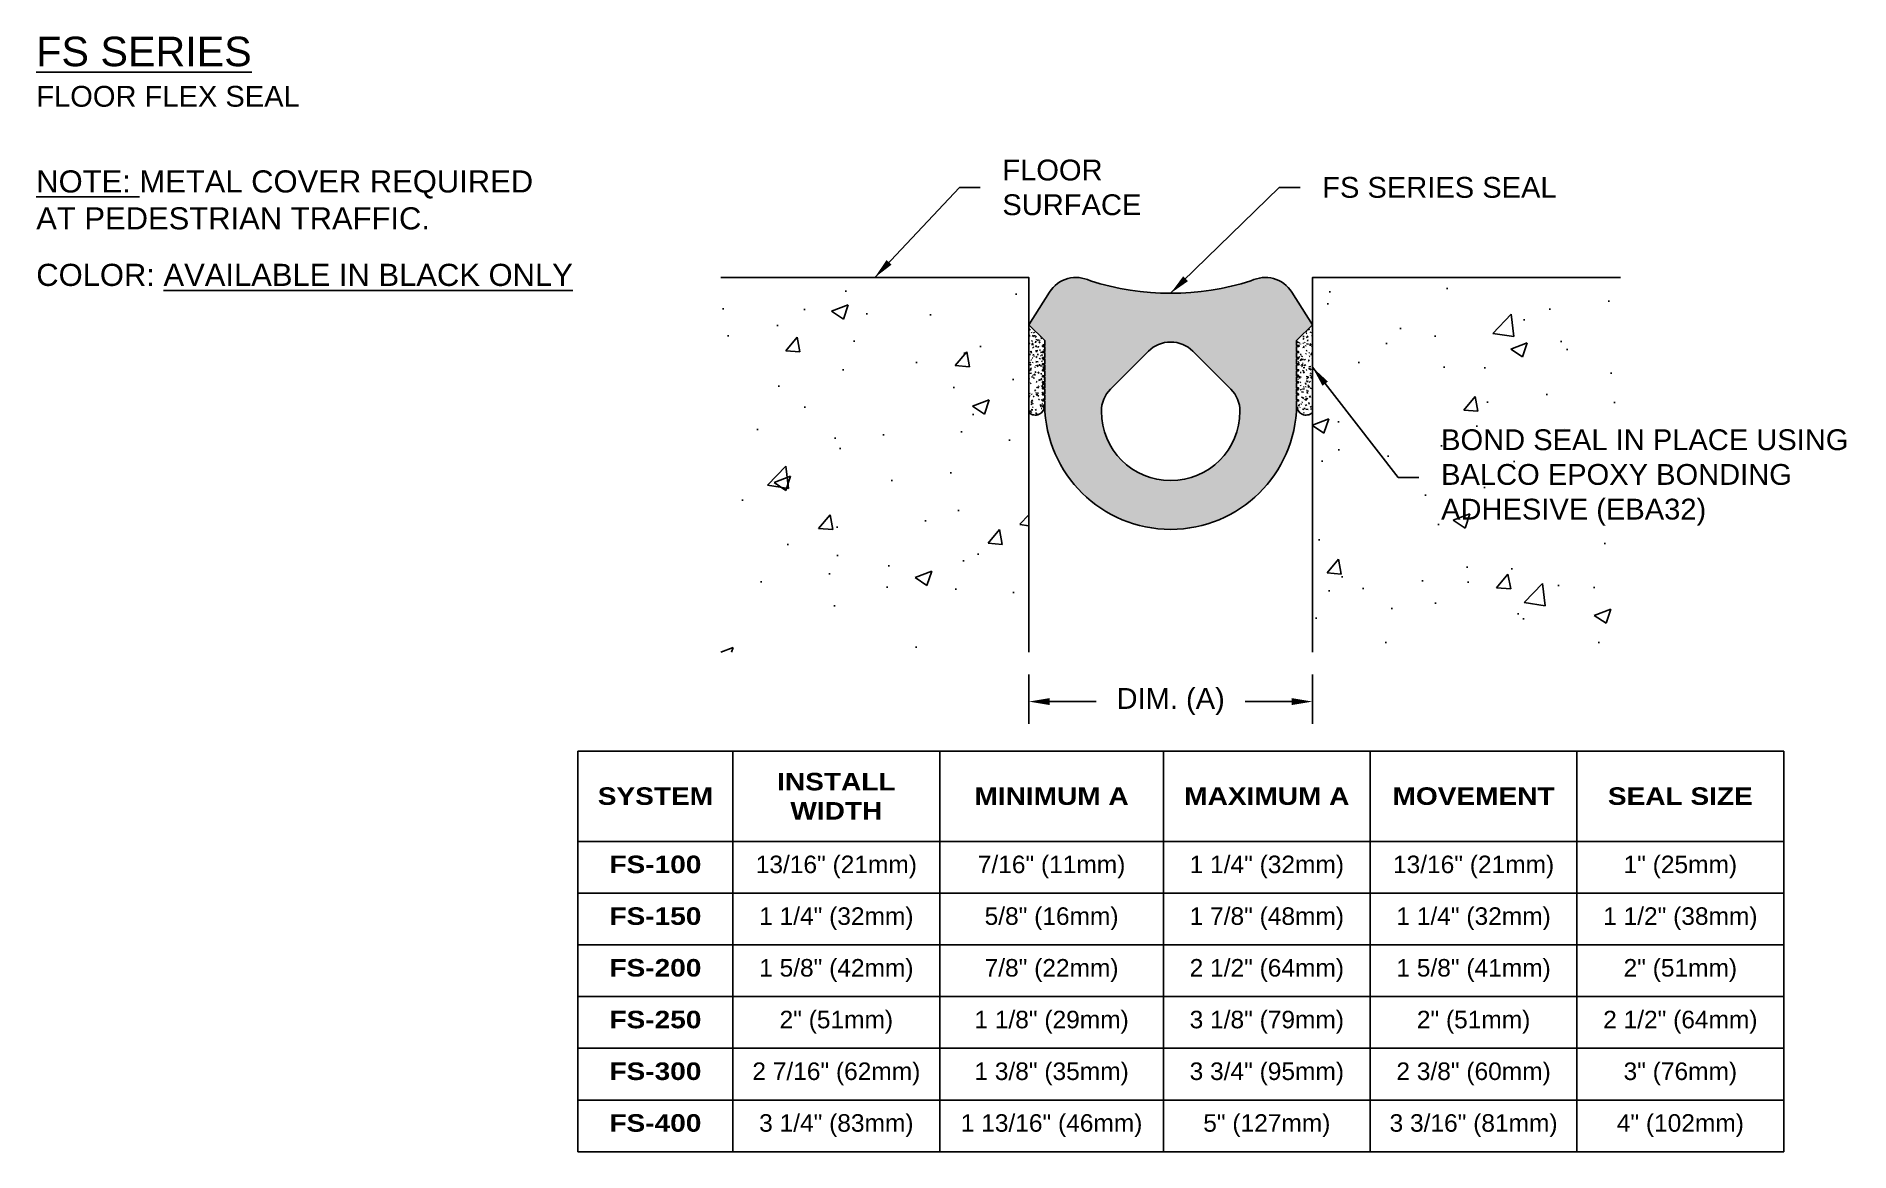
# Model space of a CAD drawing. Header units: inches. Extents: x -2.29 to 5.38, y -0.51 to 4.22.
import ezdxf

# ---------------------------------------------------------------- set-up
doc = ezdxf.new("R2010")
doc.units = ezdxf.units.IN
doc.header["$MEASUREMENT"] = 0
for name, color, linetype in [('ADHESIVE', 2, 'Continuous'), ('CONDITIONS', 1, 'Continuous'), ('DIMENSIONS', 3, 'Continuous'), ('SEAL', 5, 'Continuous'), ('TABLE', 1, 'Continuous'), ('TEXT', 2, 'Continuous')]:
    doc.layers.add(name, color=color, linetype=linetype)
doc.styles.add('ARIAL', font='arial.ttf')
doc.styles.add('Arial Bold', font='')
doc.styles.get("Standard").update_dxf_attribs({"font": 'arial.ttf'})
doc.styles.get('Arial Bold').set_extended_font_data('Arial Black')
doc.dimstyles.new('ARIAL', dxfattribs={"dimscale": 0.75, "dimtxt": 0.1175, "dimasz": 0.1175, "dimexe": 0.125, "dimexo": 0.125, "dimgap": 0.125, "dimtad": 0, "dimtih": 1, "dimtoh": 1, "dimdec": 5, "dimzin": 0, "dimdsep": 46, "dimlunit": 4, "dimtxsty": 'ARIAL', "dimcen": 0.09, "dimadec": 0, "dimazin": 0, "dimtfac": 1, "dimtdec": 5, "dimtofl": 0, "dimtmove": 0, "dimatfit": 3, "dimfxl": 0, "dimfrac": 2, "dimtolj": 1, "dimtzin": 0, "dimarcsym": 0})
pattern_1 = [(0, (-17.64308, -4.04823), (0.044, 0.076), [0.004, -0.067, 0.003, -0.029, 0.006, -0.071]), (10, (-17.66208, -4.00723), (0.02689205, 0.09511476), [0.007, -0.017, 0.009, -0.053, 0.005, -0.066]), (20, (-17.672077, -4.03923), (0.04449032, 0.07365875), [0.008, -0.055, 0.007, -0.041, 0.005, -0.032]), (30, (-17.64308, -4.04523), (-0.00732309, 0.08468396), [0.005, -0.033, 0.004, -0.049, 0.003, -0.065]), (40, (-17.671077, -4.02323), (0.01127864, 0.07212345), [0.004, -0.044, 0.003, -0.028, 0.008, -0.051]), (50, (-17.65608, -4.05923), (-0.02674929, 0.07857783), [0.002, -0.037, 0.005, -0.061, 0.006, -0.031]), (60, (-17.653077, -4.05223), (-0.03315768, 0.07456922), [0.005, -0.041, 0.002, -0.048, 0.004, -0.037]), (70, (-17.664077, -4.06423), (-0.03663076, 0.07186228), [0.003, -0.019, 0.006, -0.032, 0.004, -0.044]), (80, (-17.65908, -4.00523), (-0.06952178, 0.05490648), [0.007, -0.044, 0.003, -0.052, 0.006, -0.049]), (90, (-17.65308, -4.04823), (-0.088, 0.037), [0.006, -0.031, 0.004, -0.061, 0.002, -0.062]), (100, (-17.66908, -4.01723), (-0.08265715, 0.04838176), [0.007, -0.039, 0.006, -0.032, 0.007, -0.073]), (110, (-17.676077, -4.07423), (-0.08014678, 0.02723038), [0.008, -0.026, 0.004, -0.053, 0.006, -0.058]), (120, (-17.70308, -4.06223), (-0.09554998, 0.00949742), [0.005, -0.067, 0.006, -0.031, 0.007, -0.041]), (130, (-17.681077, -4.08423), (-0.09303592, 0.02375536), [0.003, -0.022, 0.004, -0.043, 0.008, -0.056]), (140, (-17.711077, -4.00423), (-0.07353228, -0.0114019), [0.006, -0.036, 0.007, -0.031, 0.004, -0.042]), (150, (-17.62808, -4.09023), (-0.068275, -0.04025575), [0.004, -0.028, 0.008, -0.062, 0.007, -0.057]), (160, (-17.69408, -4.03423), (-0.07930036, -0.0541429), [0.006, -0.042, 0.005, -0.038, 0.004, -0.061]), (170, (-17.68808, -4.05823), (-0.07188135, -0.05637439), [0.009, -0.033, 0.006, -0.045, 0.008, -0.044])]

# ---------------------------------------------------------------- blocks, each defined once
blk = doc.blocks.new('FS SEAL')
h = blk.add_hatch(color=256)
h.paths.add_polyline_path([(0.5417, 0.7527), (0.5332, 0.7527), (0.5332, 0.774), (0.5417, 0.774), (0.5417, 0.7783), (0.5332, 0.7783), (0.5332, 0.7996), (0.6001, 0.8665), (0.5128, 1.0044, 0.386494), (0.3399, 1.0521, -0.153791), (-0.3399, 1.0521, 0.386494), (-0.5128, 1.0044), (-0.6001, 0.8665), (-0.5332, 0.7996), (-0.5332, 0.7783), (-0.5417, 0.7783), (-0.5417, 0.774), (-0.5332, 0.774), (-0.5332, 0.7527), (-0.5417, 0.7527), (-0.5417, 0.7484), (-0.5332, 0.7484), (-0.5332, 0.7271), (-0.5417, 0.7271), (-0.5417, 0.7228), (-0.5332, 0.7228), (-0.5332, 0.7015), (-0.5417, 0.7015), (-0.5417, 0.6972), (-0.5332, 0.6972), (-0.5332, 0.6759), (-0.5417, 0.6759), (-0.5417, 0.6717), (-0.5332, 0.6717), (-0.5332, 0.6503), (-0.5417, 0.6503), (-0.5417, 0.6461), (-0.5332, 0.6461), (-0.5332, 0.6247), (-0.5417, 0.6247), (-0.5417, 0.6205), (-0.5332, 0.6205), (-0.5332, 0.5991), (-0.5417, 0.5991), (-0.5417, 0.5949), (-0.5332, 0.5949), (-0.5332, 0.5735), (-0.5417, 0.5735), (-0.5417, 0.5693), (-0.5332, 0.5693), (-0.5332, 0.5479), (-0.5417, 0.5479), (-0.5417, 0.5437), (-0.5332, 0.5437), (-0.5332, 0.5251, -0.004295), (-0.5331, 0.5244, 0.984178), (0.5332, 0.5251), (0.5332, 0.5437), (0.5417, 0.5437), (0.5417, 0.5479), (0.5332, 0.5479), (0.5332, 0.5693), (0.5417, 0.5693), (0.5417, 0.5735), (0.5332, 0.5735), (0.5332, 0.5949), (0.5417, 0.5949), (0.5417, 0.5991), (0.5332, 0.5991), (0.5332, 0.6205), (0.5417, 0.6205), (0.5417, 0.6247), (0.5332, 0.6247), (0.5332, 0.6461), (0.5417, 0.6461), (0.5417, 0.6503), (0.5332, 0.6503), (0.5332, 0.6717), (0.5417, 0.6717), (0.5417, 0.6759), (0.5332, 0.6759), (0.5332, 0.6972), (0.5417, 0.6972), (0.5417, 0.7015), (0.5332, 0.7015), (0.5332, 0.7228), (0.5417, 0.7228), (0.5417, 0.7271), (0.5332, 0.7271), (0.5332, 0.7484), (0.5417, 0.7484)])
h.paths.add_polyline_path([(-0.0943, 0.7542, -0.414506), (0.0943, 0.7542), (0.2543, 0.5941, -0.198782), (0.2933, 0.4999, -1), (-0.2933, 0.4999, -0.198782), (-0.2543, 0.5941)], flags=16)
for points in [[(0.5417, 0.5479), (0.5332, 0.5479), (0.5332, 0.5693), (0.5417, 0.5693), (0.5417, 0.5735), (0.5332, 0.5735), (0.5332, 0.5949), (0.5417, 0.5949), (0.5417, 0.5991), (0.5332, 0.5991), (0.5332, 0.6205), (0.5417, 0.6205), (0.5417, 0.6247), (0.5332, 0.6247), (0.5332, 0.6461), (0.5417, 0.6461), (0.5417, 0.6503), (0.5332, 0.6503), (0.5332, 0.6717), (0.5417, 0.6717), (0.5417, 0.6759), (0.5332, 0.6759), (0.5332, 0.6972), (0.5417, 0.6972), (0.5417, 0.7015), (0.5332, 0.7015), (0.5332, 0.7228), (0.5417, 0.7228), (0.5417, 0.7271), (0.5332, 0.7271), (0.5332, 0.7484), (0.5417, 0.7484), (0.5417, 0.7527), (0.5332, 0.7527), (0.5332, 0.774), (0.5417, 0.774), (0.5417, 0.7783), (0.5332, 0.7783), (0.5332, 0.7996), (0.6001, 0.8665), (0.5128, 1.0044, 0.386494), (0.3399, 1.0521, -0.153791), (-0.3399, 1.0521, 0.386494), (-0.5128, 1.0044), (-0.6001, 0.8665), (-0.5332, 0.7996), (-0.5332, 0.7783), (-0.5417, 0.7783), (-0.5417, 0.774), (-0.5332, 0.774), (-0.5332, 0.7527), (-0.5417, 0.7527), (-0.5417, 0.7484), (-0.5332, 0.7484), (-0.5332, 0.7271), (-0.5417, 0.7271), (-0.5417, 0.7228), (-0.5332, 0.7228), (-0.5332, 0.7015), (-0.5417, 0.7015), (-0.5417, 0.6972), (-0.5332, 0.6972), (-0.5332, 0.6759), (-0.5417, 0.6759), (-0.5417, 0.6717), (-0.5332, 0.6717), (-0.5332, 0.6503), (-0.5417, 0.6503), (-0.5417, 0.6461), (-0.5332, 0.6461), (-0.5332, 0.6247), (-0.5417, 0.6247), (-0.5417, 0.6205), (-0.5332, 0.6205), (-0.5332, 0.5991), (-0.5417, 0.5991), (-0.5417, 0.5949), (-0.5332, 0.5949), (-0.5332, 0.5735), (-0.5417, 0.5735), (-0.5417, 0.5693), (-0.5332, 0.5693), (-0.5332, 0.5479), (-0.5417, 0.5479), (-0.5417, 0.5437), (-0.5332, 0.5437), (-0.5332, 0.5251, 0.984815), (0.5332, 0.5251), (0.5332, 0.5437), (0.5417, 0.5437)], [(-0.2933, 0.4999, 1), (0.2933, 0.4999, 0.198782), (0.2543, 0.5941), (0.0943, 0.7542, 0.414506), (-0.0943, 0.7542), (-0.2543, 0.5941, 0.198782)]]:
    blk.add_lwpolyline(points, format="xyb", close=True)
blk = doc.blocks.new('*D1')
at = {"layer": 'Defpoints', "color": 0}
for p in [(1.9087, 1.6075), (3.1086, 1.6074), (3.1086, 1.3983)]:
    blk.add_point(p, dxfattribs=at)
at = {"layer": 'DIMENSIONS', "color": 0, "lineweight": -2}
for p, q in [((1.9087, 1.5137), (1.9087, 1.3045)), ((3.1086, 1.5136), (3.1086, 1.3045)), ((1.9969, 1.3983), (2.1928, 1.3983)), ((3.0205, 1.3983), (2.8245, 1.3983))]:
    blk.add_line(p, q, dxfattribs=at)
at = {"layer": 'DIMENSIONS', "color": 0}
for points in [[(1.9969, 1.413), (1.9969, 1.3836), (1.9087, 1.3983)], [(3.0205, 1.413), (3.0205, 1.3836), (3.1086, 1.3983)]]:
    blk.add_solid(points, dxfattribs=at)
at = {"layer": 'DIMENSIONS', "color": 0, "insert": (2.5087, 1.3983), "char_height": 0.088125, "attachment_point": 5, "style": 'ARIAL'}
blk.add_mtext('\\A1;DIM. (A)', dxfattribs=at)
blk = doc.blocks.new('*T2')
at = {"layer": 'TABLE', "color": 0, "linetype": 'ByBlock', "lineweight": -2}
for p, q in [((0, 0), (5.1031, 0)), ((0, 0), (0, -1.6966)), ((0.6562, 0), (0.6562, -1.6966)), ((1.5312, 0), (1.5312, -1.6966)), ((2.4781, 0), (2.4781, -1.6966)), ((3.3531, 0), (3.3531, -1.6966)), ((4.2281, 0), (4.2281, -1.6966)), ((5.1031, 0), (5.1031, -1.6966)), ((0, -0.3828), (5.1031, -0.3828)), ((0, -0.6018), (5.1031, -0.6018)), ((0, -0.8207), (5.1031, -0.8207)), ((0, -1.0397), (5.1031, -1.0397)), ((0, -1.2586), (5.1031, -1.2586)), ((0, -1.4776), (5.1031, -1.4776)), ((0, -1.6966), (5.1031, -1.6966))]:
    blk.add_line(p, q, dxfattribs=at)
at = {"layer": 'TABLE', "color": 2}
for s, insert, char_height, width, attachment_point, style in [('SYSTEM', (0.3281, -0.1914), 0.07422, 0.53625, 5, 'Arial Bold'), ('INSTALL WIDTH', (1.0938, -0.1914), 0.074219, 0.755, 5, 'Arial Bold'), ('MOVEMENT', (3.7906, -0.1914), 0.07422, 0.755, 5, 'Arial Bold'), ('SEAL SIZE', (4.6656, -0.1914), 0.07422, 0.755, 5, 'Arial Bold'), ('MINIMUM A', (2.0047, -0.1914), 0.07422, 0.826805, 5, 'Arial Bold'), ('MAXIMUM A', (2.9156, -0.1914), 0.07422, 0.755, 5, 'Arial Bold'), ('FS-100', (0.3281, -0.4428), 0.07422, 0.53625, 2, 'Arial Bold'), ('13/16" (21mm)', (1.0938, -0.4428), 0.074219, 0.755, 2, 'ARIAL'), ('7/16" (11mm)', (2.0047, -0.4428), 0.074219, 0.826805, 2, 'ARIAL'), ('1 1/4" (32mm)', (2.9156, -0.4428), 0.074219, 0.755, 2, 'ARIAL'), ('13/16" (21mm)', (3.7906, -0.4428), 0.074219, 0.755, 2, 'ARIAL'), ('1" (25mm)', (4.6656, -0.4428), 0.07422, 0.755, 2, 'ARIAL'), ('FS-150', (0.3281, -0.6618), 0.07422, 0.53625, 2, 'Arial Bold'), ('1 1/4" (32mm)', (1.0938, -0.6618), 0.074219, 0.755, 2, 'ARIAL'), ('5/8" (16mm)', (2.0047, -0.6618), 0.074219, 0.826805, 2, 'ARIAL'), ('1 7/8" (48mm)', (2.9156, -0.6618), 0.074219, 0.755, 2, 'ARIAL'), ('1 1/4" (32mm)', (3.7906, -0.6618), 0.074219, 0.755, 2, 'ARIAL'), ('1 1/2" (38mm)', (4.6656, -0.6618), 0.074219, 0.755, 2, 'ARIAL'), ('FS-200', (0.3281, -0.8807), 0.07422, 0.53625, 2, 'Arial Bold'), ('1 5/8" (42mm)', (1.0938, -0.8807), 0.074219, 0.755, 2, 'ARIAL'), ('7/8" (22mm)', (2.0047, -0.8807), 0.074219, 0.826805, 2, 'ARIAL'), ('2 1/2" (64mm)', (2.9156, -0.8807), 0.074219, 0.755, 2, 'ARIAL'), ('1 5/8" (41mm)', (3.7906, -0.8807), 0.074219, 0.755, 2, 'ARIAL'), ('2" (51mm)', (4.6656, -0.8807), 0.07422, 0.755, 2, 'ARIAL'), ('FS-250', (0.3281, -1.0997), 0.07422, 0.53625, 2, 'Arial Bold'), ('2" (51mm)', (1.0938, -1.0997), 0.07422, 0.755, 2, 'ARIAL'), ('1 1/8" (29mm)', (2.0047, -1.0997), 0.074219, 0.826805, 2, 'ARIAL'), ('3 1/8" (79mm)', (2.9156, -1.0997), 0.074219, 0.755, 2, 'ARIAL'), ('2" (51mm)', (3.7906, -1.0997), 0.07422, 0.755, 2, 'ARIAL'), ('2 1/2" (64mm)', (4.6656, -1.0997), 0.074219, 0.755, 2, 'ARIAL'), ('FS-300', (0.3281, -1.3186), 0.07422, 0.53625, 2, 'Arial Bold'), ('2 7/16" (62mm)', (1.0938, -1.3186), 0.074219, 0.755, 2, 'ARIAL'), ('1 3/8" (35mm)', (2.0047, -1.3186), 0.074219, 0.826805, 2, 'ARIAL'), ('3 3/4" (95mm)', (2.9156, -1.3186), 0.074219, 0.755, 2, 'ARIAL'), ('2 3/8" (60mm)', (3.7906, -1.3186), 0.074219, 0.755, 2, 'ARIAL'), ('3" (76mm)', (4.6656, -1.3186), 0.07422, 0.755, 2, 'ARIAL'), ('3 1/4" (83mm)', (1.0938, -1.5376), 0.074219, 0.755, 2, 'ARIAL'), ('1 13/16" (46mm)', (2.0047, -1.5376), 0.074219, 0.826805, 2, 'ARIAL'), ('5" (127mm)', (2.9156, -1.5376), 0.07422, 0.755, 2, 'ARIAL'), ('3 3/16" (81mm)', (3.7906, -1.5376), 0.074219, 0.755, 2, 'ARIAL'), ('4" (102mm)', (4.6656, -1.5376), 0.07422, 0.755, 2, 'ARIAL'), ('FS-400', (0.3281, -1.5376), 0.07422, 0.53625, 2, 'Arial Bold')]:
    blk.add_mtext(s, dxfattribs=dict(at, insert=insert, char_height=char_height, width=width, attachment_point=attachment_point, style=style))

msp = doc.modelspace()

# ---------------------------------------------------------------- hatches: boundary and pattern name
at = {"layer": 'ADHESIVE'}
h = msp.add_hatch(dxfattribs=at)
h.set_pattern_fill('TEXTURE', color=256, scale=0.1, style=0)
h.set_pattern_definition(pattern_1)
h.paths.add_polyline_path([(1.908622, 2.993779), (1.975503, 2.926897), (1.975503, 2.905631), (1.966972, 2.905631), (1.966972, 2.901365), (1.975503, 2.901365), (1.975503, 2.880036), (1.966972, 2.880036), (1.966972, 2.875771), (1.975503, 2.875771), (1.975503, 2.854442), (1.966972, 2.854442), (1.966972, 2.850176), (1.975503, 2.850176), (1.975503, 2.828847), (1.966972, 2.828847), (1.966972, 2.824582), (1.975503, 2.824582), (1.975503, 2.803253), (1.966972, 2.803253), (1.966972, 2.798987), (1.975503, 2.798987), (1.975503, 2.777658), (1.966972, 2.777658), (1.966972, 2.773393), (1.975503, 2.773393), (1.975503, 2.752064), (1.966972, 2.752064), (1.966972, 2.747798), (1.975503, 2.747798), (1.975503, 2.726469), (1.966972, 2.726469), (1.966972, 2.722204), (1.975503, 2.722204), (1.975503, 2.700875), (1.966972, 2.700875), (1.966972, 2.696609), (1.975503, 2.696609), (1.975503, 2.67528), (1.966972, 2.67528), (1.966972, 2.671014), (1.975503, 2.671014), (1.975503, 2.652395, 0.00173678), (1.975573, 2.648691, -0.62517444), (1.908657, 2.621527)])
h = msp.add_hatch(dxfattribs=at)
h.set_pattern_fill('TEXTURE', color=256, scale=0.1, style=0)
h.set_pattern_definition(pattern_1)
h.paths.add_polyline_path([(3.108699, 2.993779), (3.041817, 2.926897), (3.041817, 2.905631), (3.050349, 2.905631), (3.050349, 2.901365), (3.041817, 2.901365), (3.041817, 2.880036), (3.050349, 2.880036), (3.050349, 2.875771), (3.041817, 2.875771), (3.041817, 2.854442), (3.050349, 2.854442), (3.050349, 2.850176), (3.041817, 2.850176), (3.041817, 2.828847), (3.050349, 2.828847), (3.050349, 2.824582), (3.041817, 2.824582), (3.041817, 2.803253), (3.050349, 2.803253), (3.050349, 2.798987), (3.041817, 2.798987), (3.041817, 2.777658), (3.050349, 2.777658), (3.050349, 2.773393), (3.041817, 2.773393), (3.041817, 2.752064), (3.050349, 2.752064), (3.050349, 2.747798), (3.041817, 2.747798), (3.041817, 2.726469), (3.050349, 2.726469), (3.050349, 2.722204), (3.041817, 2.722204), (3.041817, 2.700875), (3.050349, 2.700875), (3.050349, 2.696609), (3.041817, 2.696609), (3.041817, 2.67528), (3.050349, 2.67528), (3.050349, 2.671014), (3.041817, 2.671014), (3.041817, 2.652395, -0.00173678), (3.041748, 2.648691, 0.62517444), (3.108664, 2.621527)])
at = {"layer": 'CONDITIONS'}
h = msp.add_hatch(dxfattribs=at)
h.set_pattern_fill('AR-CONC', color=256, scale=0.1, style=0)
h.paths.add_polyline_path([(1.908604, 2.993796), (1.908586, 2.993815), (1.908604, 2.993845), (1.908586, 3.193772), (0.604456, 3.193772), (0.604456, 1.607487), (1.908735, 1.607487)])
h = msp.add_hatch(dxfattribs=at)
h.set_pattern_fill('AR-CONC', color=256, scale=0.1, style=0)
h.paths.add_polyline_path([(4.412864, 3.193772), (3.108735, 3.193772), (3.108716, 2.993845), (3.108735, 2.993815), (3.108716, 2.993796), (3.108586, 1.607374), (4.412864, 1.607374)])
h.paths.add_polyline_path([(3.631111, 2.574976), (5.38249, 2.574976), (5.38249, 2.118501), (3.631111, 2.118501)], flags=9)

# ---------------------------------------------------------------- linework, layer by layer
at = {"layer": 'ADHESIVE', "ltscale": 0.5}
for points in [[(1.975653, 2.652395, -0.65679324), (1.908735, 2.621456, 0.48451198)], [(3.041668, 2.652395, 0.65679324), (3.108586, 2.621456, -0.48451198)]]:
    msp.add_lwpolyline(points, format="xyb", dxfattribs=at)
at = {"layer": 'CONDITIONS'}
for points in [[(1.908735, 1.607487), (1.908586, 3.193772), (0.604456, 3.193772)], [(3.108586, 1.607487), (3.108735, 3.193772), (4.412864, 3.193772)]]:
    msp.add_lwpolyline(points, dxfattribs=at)

# ---------------------------------------------------------------- block references
msp.add_blockref('*T2', (0, 1.189052))
at = {"layer": 'SEAL'}
msp.add_blockref('FS SEAL', (2.50866, 2.127334), dxfattribs=at)

# ---------------------------------------------------------------- texts
at = {"layer": 'TEXT', "char_height": 0.088125, "style": 'ARIAL'}
for s, insert, attachment_point in [('{\\H1.418x;\\LFS SERIES\\P}FLOOR FLEX SEAL', (-2.292115, 4.21327), 1), ('FLOOR\\PSURFACE', (1.796431, 3.574703), 4), ('FS SERIES SEAL', (3.150065, 3.574703), 4), ('BOND SEAL IN PLACE USING \\PBALCO EPOXY BONDING \\PADHESIVE (EBA32)', (3.653142, 2.346738), 4)]:
    msp.add_mtext(s, dxfattribs=dict(at, insert=insert, attachment_point=attachment_point))
at = {"layer": 'TEXT', "char_height": 0.09375, "attachment_point": 1}
for s, insert, width in [('{\\LNOTE:} METAL COVER REQUIRED AT PEDESTRIAN TRAFFIC.', (-2.292115, 3.64739), 2.27804394), ('COLOR: {\\LAVAILABLE IN BLACK ONLY}', (-2.292115, 3.251835), 4.45894661)]:
    msp.add_mtext(s, dxfattribs=dict(at, insert=insert, width=width))

# ---------------------------------------------------------------- dimensions: what is measured, and where the dimension line sits
at = {"layer": 'DIMENSIONS'}
dim = msp.add_linear_dim(base=(3.108586, 1.398268), p1=(1.908735, 1.607487), p2=(3.108586, 1.607374), text='DIM. (A)', dimstyle='ARIAL', override={"dimpost": '\\X'}, dxfattribs=at)
dim.commit()
dim.dimension.update_dxf_attribs({"geometry": '*D1', "text_midpoint": (2.50866, 1.398268)})

# ---------------------------------------------------------------- leaders
at = {"layer": 'TEXT', "annotation_type": 0, "has_hookline": 1, "hookline_direction": 0}
for points, text_width in [([(1.256521, 3.193772), (1.614556, 3.574703), (1.702681, 3.574703)], 0.576119), ([(2.50866, 3.12712), (2.96819, 3.574703), (3.056315, 3.574703)], 0.97761), ([(3.108699, 2.813917), (3.471267, 2.346738), (3.559392, 2.346738)], 1.707317)]:
    msp.add_leader(points, dimstyle='ARIAL', override={"dimgap": 0.125, "dimtad": 0}, dxfattribs=dict(at, text_width=text_width))

doc.saveas('drawing.dxf')
